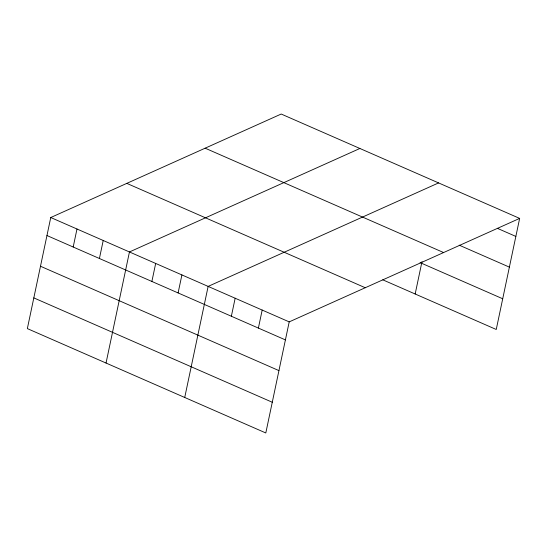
<?xml version="1.0" encoding="UTF-8"?>
<svg xmlns="http://www.w3.org/2000/svg" width="547" height="547" viewBox="0 0 547 547"><rect width="100%" height="100%" fill="white"/><g stroke="black" fill="none" stroke-linecap="round" stroke-linejoin="round"><path stroke-width="0.82" d="M519.65 218.397L281.199 114.036L50.755 217.521L27.35 328.603L265.801 432.964L289.206 321.882L519.65 218.397L496.245 329.479L382.77 279.818M73.189 247.018L76.99 229.002M99.417 258.499L103.219 240.482M106.036 363.037L129.448 251.962L359.892 148.476M151.881 281.459L155.676 263.442M178.11 292.939L181.905 274.922M184.729 397.478L208.133 286.402L438.578 182.917M231.36 316.248L235.162 298.224M258.389 328.077L262.184 310.053M415.166 293.999L421.99 261.623M497.319 228.311L515.855 236.42M459.193 245.165L509.38 267.127M205.152 148.189L443.603 252.55M420.096 262.608L502.714 298.771M126.801 183.375L365.252 287.736M50.755 217.521L289.206 321.882M46.96 235.538L285.411 339.906M40.492 266.252L278.936 370.613M33.818 297.889L272.269 402.25"/></g></svg>
